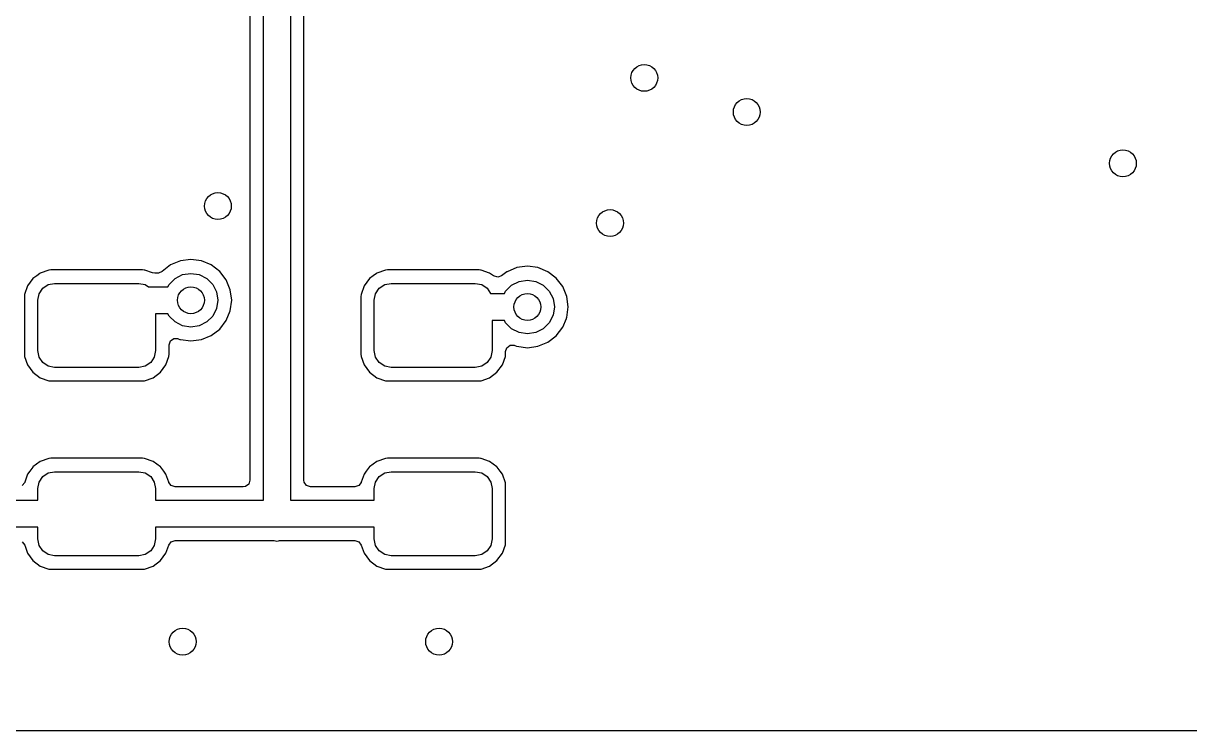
# Model space of a CAD drawing. Extents: x 3.91 to 7.47, y -4.88 to -2.92.
# Drawn here: x 6.375 to 7.058, y -4.88 to -4.466 of the extents above; entities that cross this region are included whole.
import ezdxf

# ---------------------------------------------------------------- set-up
doc = ezdxf.new("R2010")
doc.units = 0
doc.header["$MEASUREMENT"] = 0
doc.layers.add('BLACK', color=7, linetype='CONTINUOUS')

msp = doc.modelspace()

# ---------------------------------------------------------------- linework, layer by layer
at = {"layer": 'BLACK', "linetype": 'CONTINUOUS'}
for p, q in [((6.50803, -4.3299), (6.50803, -4.73297)), ((6.51592, -4.74476), (6.51592, -4.33238)), ((6.53167, -4.33566), (6.53167, -4.74476)), ((6.53956, -4.73297), (6.53956, -4.34054)), ((6.46731, -4.60464), (6.46156, -4.60702)), ((6.47348, -4.60383), (6.46731, -4.60464)), ((6.47965, -4.60464), (6.47348, -4.60383)), ((6.4854, -4.60702), (6.47965, -4.60464)), ((6.38513, -4.61196), (6.38331, -4.6133)), ((6.38536, -4.61178), (6.38513, -4.61196)), ((6.38513, -4.61196), (6.38513, -4.61196)), ((6.39039, -4.61002), (6.38536, -4.61178)), ((6.39063, -4.60999), (6.39039, -4.61002)), ((6.39154, -4.60991), (6.39063, -4.60999)), ((6.39063, -4.60999), (6.39063, -4.60999)), ((6.39163, -4.6099), (6.39154, -4.60991)), ((6.39154, -4.60991), (6.39154, -4.60991)), ((6.44509, -4.6099), (6.39163, -4.6099)), ((6.44518, -4.60991), (6.44509, -4.6099)), ((6.44609, -4.60999), (6.44518, -4.60991)), ((6.44518, -4.60991), (6.44518, -4.60991)), ((6.44633, -4.61002), (6.44609, -4.60999)), ((6.44609, -4.60999), (6.44609, -4.60999)), ((6.44655, -4.61009), (6.44633, -4.61002)), ((6.45108, -4.61169), (6.44655, -4.61009)), ((6.44655, -4.61009), (6.44655, -4.61009)), ((6.45238, -4.61191), (6.45108, -4.61169)), ((6.45396, -4.61191), (6.45238, -4.61191)), ((6.45457, -4.61186), (6.45396, -4.61191)), ((6.45662, -4.61081), (6.45457, -4.61186)), ((6.46156, -4.60702), (6.45662, -4.61081)), ((6.45662, -4.61081), (6.45662, -4.61081)), ((6.46861, -4.6127), (6.47348, -4.61193)), ((6.47348, -4.61193), (6.47834, -4.6127)), ((6.49034, -4.61081), (6.4854, -4.60702)), ((6.49413, -4.61575), (6.49034, -4.61081)), ((6.58198, -4.61196), (6.58016, -4.6133)), ((6.58221, -4.61178), (6.58198, -4.61196)), ((6.58198, -4.61196), (6.58198, -4.61196)), ((6.58724, -4.61002), (6.58221, -4.61178)), ((6.58748, -4.60999), (6.58724, -4.61002)), ((6.58839, -4.60991), (6.58748, -4.60999)), ((6.58748, -4.60999), (6.58748, -4.60999)), ((6.58848, -4.6099), (6.58839, -4.60991)), ((6.58839, -4.60991), (6.58839, -4.60991)), ((6.64194, -4.6099), (6.58848, -4.6099)), ((6.64203, -4.60991), (6.64194, -4.6099)), ((6.64294, -4.60999), (6.64203, -4.60991)), ((6.64203, -4.60991), (6.64203, -4.60991)), ((6.64318, -4.61002), (6.64294, -4.60999)), ((6.64294, -4.60999), (6.64294, -4.60999)), ((6.64821, -4.61178), (6.64318, -4.61002)), ((6.6505, -4.61347), (6.64821, -4.61178)), ((6.6582, -4.61112), (6.65519, -4.61343)), ((6.65841, -4.61096), (6.6582, -4.61112)), ((6.66416, -4.60858), (6.65841, -4.61096)), ((6.67033, -4.60777), (6.66416, -4.60858)), ((6.6765, -4.60858), (6.67033, -4.60777)), ((6.68225, -4.61096), (6.6765, -4.60858)), ((6.68719, -4.61475), (6.68225, -4.61096)), ((6.3779, -4.61924), (6.37613, -4.62427)), ((6.38107, -4.61495), (6.3779, -4.61924)), ((6.38331, -4.6133), (6.38107, -4.61495)), ((6.38679, -4.62068), (6.38999, -4.61854)), ((6.38999, -4.61854), (6.39375, -4.61779)), ((6.39375, -4.61779), (6.44297, -4.61779)), ((6.44297, -4.61779), (6.44673, -4.61854)), ((6.44673, -4.61854), (6.44862, -4.6198)), ((6.46003, -4.6198), (6.46074, -4.61842)), ((6.46074, -4.61842), (6.46422, -4.61493)), ((6.46422, -4.61493), (6.46861, -4.6127)), ((6.47834, -4.6127), (6.48273, -4.61493)), ((6.48273, -4.61493), (6.48622, -4.61842)), ((6.48622, -4.61842), (6.48846, -4.62281)), ((6.49651, -4.6215), (6.49413, -4.61575)), ((6.57475, -4.61924), (6.57299, -4.62427)), ((6.57792, -4.61495), (6.57475, -4.61924)), ((6.58016, -4.6133), (6.57792, -4.61495)), ((6.58364, -4.62068), (6.58684, -4.61854)), ((6.58684, -4.61854), (6.5906, -4.61779)), ((6.5906, -4.61779), (6.63982, -4.61779)), ((6.63982, -4.61779), (6.64358, -4.61854)), ((6.64358, -4.61854), (6.64678, -4.62068)), ((6.65292, -4.61423), (6.6505, -4.61347)), ((6.65519, -4.61343), (6.65292, -4.61423)), ((6.65759, -4.62235), (6.66107, -4.61887)), ((6.66107, -4.61887), (6.66546, -4.61663)), ((6.66546, -4.61663), (6.67033, -4.61586)), ((6.67033, -4.61586), (6.67519, -4.61663)), ((6.67519, -4.61663), (6.67958, -4.61887)), ((6.67958, -4.61887), (6.68307, -4.62235)), ((6.69098, -4.61969), (6.68719, -4.61475)), ((6.37613, -4.62427), (6.37602, -4.62552)), ((6.37602, -4.62552), (6.37602, -4.65928)), ((6.38391, -4.62763), (6.38466, -4.62387)), ((6.38466, -4.62387), (6.38679, -4.62068)), ((6.44862, -4.6198), (6.46003, -4.6198)), ((6.48846, -4.62281), (6.48923, -4.62767)), ((6.49732, -4.62767), (6.49651, -4.6215)), ((6.57299, -4.62427), (6.57287, -4.62552)), ((6.57287, -4.62552), (6.57287, -4.65928)), ((6.58076, -4.62763), (6.58151, -4.62387)), ((6.58151, -4.62387), (6.58364, -4.62068)), ((6.64678, -4.62068), (6.64882, -4.62374)), ((6.64882, -4.62374), (6.65688, -4.62374)), ((6.65688, -4.62374), (6.65759, -4.62235)), ((6.68307, -4.62235), (6.68531, -4.62674)), ((6.69336, -4.62544), (6.69098, -4.61969)), ((6.69417, -4.63161), (6.69336, -4.62544)), ((6.38391, -4.65716), (6.38391, -4.62763)), ((6.48846, -4.63254), (6.48622, -4.63693)), ((6.48923, -4.62767), (6.48846, -4.63254)), ((6.49651, -4.63385), (6.49732, -4.62767)), ((6.58076, -4.65716), (6.58076, -4.62763)), ((6.68531, -4.62674), (6.68608, -4.63161)), ((6.68608, -4.63161), (6.68531, -4.63648)), ((6.69336, -4.63778), (6.69417, -4.63161)), ((6.46003, -4.63555), (6.45281, -4.63555)), ((6.45281, -4.63555), (6.45281, -4.65716)), ((6.46074, -4.63693), (6.46003, -4.63555)), ((6.46422, -4.64041), (6.46074, -4.63693)), ((6.48622, -4.63693), (6.48273, -4.64041)), ((6.49034, -4.64454), (6.49413, -4.6396)), ((6.49413, -4.6396), (6.49651, -4.63385)), ((6.65688, -4.63949), (6.64966, -4.63949)), ((6.64966, -4.63949), (6.64966, -4.65716)), ((6.65759, -4.64087), (6.65688, -4.63949)), ((6.68531, -4.63648), (6.68307, -4.64087)), ((6.69098, -4.64353), (6.69316, -4.63827)), ((6.69316, -4.63827), (6.69326, -4.63802)), ((6.69326, -4.63802), (6.69336, -4.63778)), ((6.46861, -4.64265), (6.46422, -4.64041)), ((6.47348, -4.64342), (6.46861, -4.64265)), ((6.47834, -4.64265), (6.47348, -4.64342)), ((6.48273, -4.64041), (6.47834, -4.64265)), ((6.4854, -4.64833), (6.49034, -4.64454)), ((6.66107, -4.64435), (6.65759, -4.64087)), ((6.66546, -4.64659), (6.66107, -4.64435)), ((6.67958, -4.64435), (6.67519, -4.64659)), ((6.68307, -4.64087), (6.67958, -4.64435)), ((6.68719, -4.64847), (6.69098, -4.64353)), ((6.4607, -4.65381), (6.46145, -4.65151)), ((6.46145, -4.65151), (6.4634, -4.6501)), ((6.4634, -4.6501), (6.4658, -4.6501)), ((6.4658, -4.6501), (6.46609, -4.6502)), ((6.46609, -4.6502), (6.46707, -4.65061)), ((6.46707, -4.65061), (6.46707, -4.65061)), ((6.46707, -4.65061), (6.46731, -4.65071)), ((6.46731, -4.65071), (6.47348, -4.65152)), ((6.47348, -4.65152), (6.47965, -4.65071)), ((6.47965, -4.65071), (6.4854, -4.64833)), ((6.67033, -4.64736), (6.66546, -4.64659)), ((6.67519, -4.64659), (6.67033, -4.64736)), ((6.6765, -4.65464), (6.68225, -4.65226)), ((6.68225, -4.65226), (6.68719, -4.64847)), ((6.37602, -4.65928), (6.37613, -4.66052)), ((6.38466, -4.66093), (6.38391, -4.65716)), ((6.45281, -4.65716), (6.45206, -4.66093)), ((6.46059, -4.66052), (6.4607, -4.65928)), ((6.4607, -4.65928), (6.4607, -4.65381)), ((6.57287, -4.65928), (6.57299, -4.66052)), ((6.58151, -4.66093), (6.58076, -4.65716)), ((6.64966, -4.65716), (6.64891, -4.66093)), ((6.65744, -4.66052), (6.65755, -4.65928)), ((6.65755, -4.65774), (6.6583, -4.65545)), ((6.65755, -4.65928), (6.65755, -4.65774)), ((6.6583, -4.65545), (6.66025, -4.65404)), ((6.66025, -4.65404), (6.66265, -4.65404)), ((6.66265, -4.65404), (6.66294, -4.65414)), ((6.66294, -4.65414), (6.66392, -4.65455)), ((6.66392, -4.65455), (6.66392, -4.65455)), ((6.66392, -4.65455), (6.66416, -4.65464)), ((6.66416, -4.65464), (6.67033, -4.65546)), ((6.67033, -4.65546), (6.6765, -4.65464)), ((6.37613, -4.66052), (6.3779, -4.66556)), ((6.3779, -4.66556), (6.38107, -4.66985)), ((6.38679, -4.66412), (6.38466, -4.66093)), ((6.38999, -4.66626), (6.38679, -4.66412)), ((6.39375, -4.667), (6.38999, -4.66626)), ((6.44297, -4.667), (6.39375, -4.667)), ((6.44673, -4.66626), (6.44297, -4.667)), ((6.44993, -4.66412), (6.44673, -4.66626)), ((6.45206, -4.66093), (6.44993, -4.66412)), ((6.45565, -4.66985), (6.45882, -4.66556)), ((6.45882, -4.66556), (6.46059, -4.66052)), ((6.57299, -4.66052), (6.57475, -4.66556)), ((6.57475, -4.66556), (6.57792, -4.66985)), ((6.58364, -4.66412), (6.58151, -4.66093)), ((6.58684, -4.66626), (6.58364, -4.66412)), ((6.5906, -4.667), (6.58684, -4.66626)), ((6.63982, -4.667), (6.5906, -4.667)), ((6.64358, -4.66626), (6.63982, -4.667)), ((6.64678, -4.66412), (6.64358, -4.66626)), ((6.64891, -4.66093), (6.64678, -4.66412)), ((6.6525, -4.66985), (6.65567, -4.66556)), ((6.65567, -4.66556), (6.65744, -4.66052)), ((6.38107, -4.66985), (6.38536, -4.67301)), ((6.38536, -4.67301), (6.39039, -4.67478)), ((6.44633, -4.67478), (6.45136, -4.67301)), ((6.45136, -4.67301), (6.45565, -4.66985)), ((6.57792, -4.66985), (6.58221, -4.67301)), ((6.58221, -4.67301), (6.58724, -4.67478)), ((6.64318, -4.67478), (6.64821, -4.67301)), ((6.64821, -4.67301), (6.6525, -4.66985)), ((6.39039, -4.67478), (6.39063, -4.6748)), ((6.39063, -4.6748), (6.39063, -4.6748)), ((6.39063, -4.6748), (6.39154, -4.67489)), ((6.39154, -4.67489), (6.39154, -4.67489)), ((6.39154, -4.67489), (6.39163, -4.6749)), ((6.39163, -4.6749), (6.44509, -4.6749)), ((6.44509, -4.6749), (6.44518, -4.67489)), ((6.44518, -4.67489), (6.44609, -4.6748)), ((6.44518, -4.67489), (6.44518, -4.67489)), ((6.44609, -4.6748), (6.44633, -4.67478)), ((6.44609, -4.6748), (6.44609, -4.6748)), ((6.58724, -4.67478), (6.58748, -4.6748)), ((6.58748, -4.6748), (6.58748, -4.6748)), ((6.58748, -4.6748), (6.58839, -4.67489)), ((6.58839, -4.67489), (6.58839, -4.67489)), ((6.58839, -4.67489), (6.58848, -4.6749)), ((6.58848, -4.6749), (6.64194, -4.6749)), ((6.64194, -4.6749), (6.64203, -4.67489)), ((6.64203, -4.67489), (6.64294, -4.6748)), ((6.64203, -4.67489), (6.64203, -4.67489)), ((6.64294, -4.6748), (6.64318, -4.67478)), ((6.64294, -4.6748), (6.64294, -4.6748)), ((6.39039, -4.72025), (6.38536, -4.72202)), ((6.39063, -4.72023), (6.39039, -4.72025)), ((6.39154, -4.72014), (6.39063, -4.72023)), ((6.39063, -4.72023), (6.39063, -4.72023)), ((6.39163, -4.72013), (6.39154, -4.72014)), ((6.39154, -4.72014), (6.39154, -4.72014)), ((6.44509, -4.72013), (6.39163, -4.72013)), ((6.44518, -4.72014), (6.44509, -4.72013)), ((6.44609, -4.72023), (6.44518, -4.72014)), ((6.44518, -4.72014), (6.44518, -4.72014)), ((6.44633, -4.72025), (6.44609, -4.72023)), ((6.44609, -4.72023), (6.44609, -4.72023)), ((6.45136, -4.72202), (6.44633, -4.72025)), ((6.58724, -4.72025), (6.58221, -4.72202)), ((6.58748, -4.72023), (6.58724, -4.72025)), ((6.58839, -4.72014), (6.58748, -4.72023)), ((6.58748, -4.72023), (6.58748, -4.72023)), ((6.58848, -4.72013), (6.58839, -4.72014)), ((6.58839, -4.72014), (6.58839, -4.72014)), ((6.64194, -4.72013), (6.58848, -4.72013)), ((6.64203, -4.72014), (6.64194, -4.72013)), ((6.64294, -4.72023), (6.64203, -4.72014)), ((6.64203, -4.72014), (6.64203, -4.72014)), ((6.64318, -4.72025), (6.64294, -4.72023)), ((6.64294, -4.72023), (6.64294, -4.72023)), ((6.64821, -4.72202), (6.64318, -4.72025)), ((6.37916, -4.72777), (6.3779, -4.72948)), ((6.3809, -4.72542), (6.37916, -4.72777)), ((6.38107, -4.72519), (6.3809, -4.72542)), ((6.38536, -4.72202), (6.38107, -4.72519)), ((6.38999, -4.72878), (6.39375, -4.72803)), ((6.39375, -4.72803), (6.44297, -4.72803)), ((6.44297, -4.72803), (6.44673, -4.72878)), ((6.45565, -4.72519), (6.45136, -4.72202)), ((6.45582, -4.72542), (6.45565, -4.72519)), ((6.45756, -4.72777), (6.45582, -4.72542)), ((6.45882, -4.72948), (6.45756, -4.72777)), ((6.57601, -4.72777), (6.57475, -4.72948)), ((6.57775, -4.72542), (6.57601, -4.72777)), ((6.57792, -4.72519), (6.57775, -4.72542)), ((6.58221, -4.72202), (6.57792, -4.72519)), ((6.58684, -4.72878), (6.5906, -4.72803)), ((6.5906, -4.72803), (6.63982, -4.72803)), ((6.63982, -4.72803), (6.64358, -4.72878)), ((6.6525, -4.72519), (6.64821, -4.72202)), ((6.65267, -4.72542), (6.6525, -4.72519)), ((6.65441, -4.72777), (6.65267, -4.72542)), ((6.65567, -4.72948), (6.65441, -4.72777)), ((6.37622, -4.73426), (6.37476, -4.73618)), ((6.37625, -4.73417), (6.37622, -4.73426)), ((6.3779, -4.72948), (6.37625, -4.73417)), ((6.38391, -4.73787), (6.38466, -4.7341)), ((6.38466, -4.7341), (6.38679, -4.73091)), ((6.38679, -4.73091), (6.38999, -4.72878)), ((6.44673, -4.72878), (6.44993, -4.73091)), ((6.44993, -4.73091), (6.45206, -4.7341)), ((6.45206, -4.7341), (6.45281, -4.73787)), ((6.46047, -4.73417), (6.45882, -4.72948)), ((6.4605, -4.73426), (6.46047, -4.73417)), ((6.46188, -4.73612), (6.4605, -4.73426)), ((6.50728, -4.73526), (6.50533, -4.73668)), ((6.50803, -4.73297), (6.50728, -4.73526)), ((6.53975, -4.73417), (6.53956, -4.73297)), ((6.54117, -4.73612), (6.53975, -4.73417)), ((6.57307, -4.73426), (6.57161, -4.73618)), ((6.5731, -4.73417), (6.57307, -4.73426)), ((6.57475, -4.72948), (6.5731, -4.73417)), ((6.58076, -4.73787), (6.58151, -4.7341)), ((6.58151, -4.7341), (6.58364, -4.73091)), ((6.58364, -4.73091), (6.58684, -4.72878)), ((6.64358, -4.72878), (6.64678, -4.73091)), ((6.64678, -4.73091), (6.64891, -4.7341)), ((6.64891, -4.7341), (6.64966, -4.73787)), ((6.65744, -4.73451), (6.65567, -4.72948)), ((6.65755, -4.73575), (6.65744, -4.73451)), ((6.38391, -4.74476), (6.38391, -4.73787)), ((6.45281, -4.73787), (6.45281, -4.74476)), ((6.46418, -4.73687), (6.46188, -4.73612)), ((6.50413, -4.73687), (6.46418, -4.73687)), ((6.50533, -4.73668), (6.50413, -4.73687)), ((6.54346, -4.73687), (6.54117, -4.73612)), ((6.5694, -4.73687), (6.54346, -4.73687)), ((6.57161, -4.73618), (6.5694, -4.73687)), ((6.58076, -4.74476), (6.58076, -4.73787)), ((6.64966, -4.73787), (6.64966, -4.7674)), ((6.65755, -4.76952), (6.65755, -4.73575)), ((6.25596, -4.74476), (6.38391, -4.74476)), ((6.45281, -4.74476), (6.51592, -4.74476)), ((6.53167, -4.74476), (6.58076, -4.74476)), ((6.38391, -4.76051), (6.25596, -4.76051)), ((6.38391, -4.7674), (6.38391, -4.76051)), ((6.58076, -4.76051), (6.45281, -4.76051)), ((6.45281, -4.76051), (6.45281, -4.7674)), ((6.58076, -4.7674), (6.58076, -4.76051)), ((6.37484, -4.76915), (6.37622, -4.77101)), ((6.38466, -4.77117), (6.38391, -4.7674)), ((6.45281, -4.7674), (6.45206, -4.77117)), ((6.4605, -4.77101), (6.46196, -4.76909)), ((6.46196, -4.76909), (6.46418, -4.7684)), ((6.46418, -4.7684), (6.52225, -4.7684)), ((6.52225, -4.7684), (6.52286, -4.76845)), ((6.52286, -4.76845), (6.52379, -4.7686)), ((6.52379, -4.7686), (6.52473, -4.76845)), ((6.52473, -4.76845), (6.52534, -4.7684)), ((6.52534, -4.7684), (6.5694, -4.7684)), ((6.5694, -4.7684), (6.57169, -4.76915)), ((6.57169, -4.76915), (6.57307, -4.77101)), ((6.58151, -4.77117), (6.58076, -4.7674)), ((6.64966, -4.7674), (6.64891, -4.77117)), ((6.37622, -4.77101), (6.3779, -4.77579)), ((6.3779, -4.77579), (6.38107, -4.78008)), ((6.38679, -4.77436), (6.38466, -4.77117)), ((6.38999, -4.77649), (6.38679, -4.77436)), ((6.44993, -4.77436), (6.44673, -4.77649)), ((6.45206, -4.77117), (6.44993, -4.77436)), ((6.45565, -4.78008), (6.45882, -4.77579)), ((6.45882, -4.77579), (6.4605, -4.77101)), ((6.57307, -4.77101), (6.57475, -4.77579)), ((6.57475, -4.77579), (6.57792, -4.78008)), ((6.58364, -4.77436), (6.58151, -4.77117)), ((6.58684, -4.77649), (6.58364, -4.77436)), ((6.64678, -4.77436), (6.64358, -4.77649)), ((6.64891, -4.77117), (6.64678, -4.77436)), ((6.6525, -4.78008), (6.65567, -4.77579)), ((6.65567, -4.77579), (6.65744, -4.77076)), ((6.65744, -4.77076), (6.65755, -4.76952)), ((6.38107, -4.78008), (6.38536, -4.78325)), ((6.39375, -4.77724), (6.38999, -4.77649)), ((6.44297, -4.77724), (6.39375, -4.77724)), ((6.44673, -4.77649), (6.44297, -4.77724)), ((6.45136, -4.78325), (6.45565, -4.78008)), ((6.57792, -4.78008), (6.58221, -4.78325)), ((6.5906, -4.77724), (6.58684, -4.77649)), ((6.63982, -4.77724), (6.5906, -4.77724)), ((6.64358, -4.77649), (6.63982, -4.77724)), ((6.64821, -4.78325), (6.6525, -4.78008)), ((6.38536, -4.78325), (6.39039, -4.78502)), ((6.39039, -4.78502), (6.39063, -4.78504)), ((6.39063, -4.78504), (6.39063, -4.78504)), ((6.39063, -4.78504), (6.39154, -4.78513)), ((6.39154, -4.78513), (6.39154, -4.78513)), ((6.39154, -4.78513), (6.39163, -4.78513)), ((6.39163, -4.78513), (6.44509, -4.78513)), ((6.44509, -4.78513), (6.44518, -4.78513)), ((6.44518, -4.78513), (6.44609, -4.78504)), ((6.44518, -4.78513), (6.44518, -4.78513)), ((6.44609, -4.78504), (6.44633, -4.78502)), ((6.44609, -4.78504), (6.44609, -4.78504)), ((6.44633, -4.78502), (6.45136, -4.78325)), ((6.58221, -4.78325), (6.58724, -4.78502)), ((6.58724, -4.78502), (6.58748, -4.78504)), ((6.58748, -4.78504), (6.58748, -4.78504)), ((6.58748, -4.78504), (6.58839, -4.78513)), ((6.58839, -4.78513), (6.58839, -4.78513)), ((6.58839, -4.78513), (6.58848, -4.78513)), ((6.58848, -4.78513), (6.64194, -4.78513)), ((6.64194, -4.78513), (6.64203, -4.78513)), ((6.64203, -4.78513), (6.64294, -4.78504)), ((6.64203, -4.78513), (6.64203, -4.78513)), ((6.64294, -4.78504), (6.64318, -4.78502)), ((6.64294, -4.78504), (6.64294, -4.78504)), ((6.64318, -4.78502), (6.64821, -4.78325)), ((7.46688, -4.87962), (3.91047, -4.87962))]:
    msp.add_line(p, q, dxfattribs=at)
at = {"layer": 'BLACK'}
for centre in [(6.73867, -4.49752), (6.79867, -4.51752), (7.01867, -4.54752), (6.48923, -4.57256), (6.71867, -4.58252), (6.47348, -4.62767), (6.67033, -4.63161), (6.46867, -4.82752), (6.61867, -4.82752)]:
    msp.add_circle(centre, 0.00787, dxfattribs=at)

doc.saveas('drawing.dxf')
